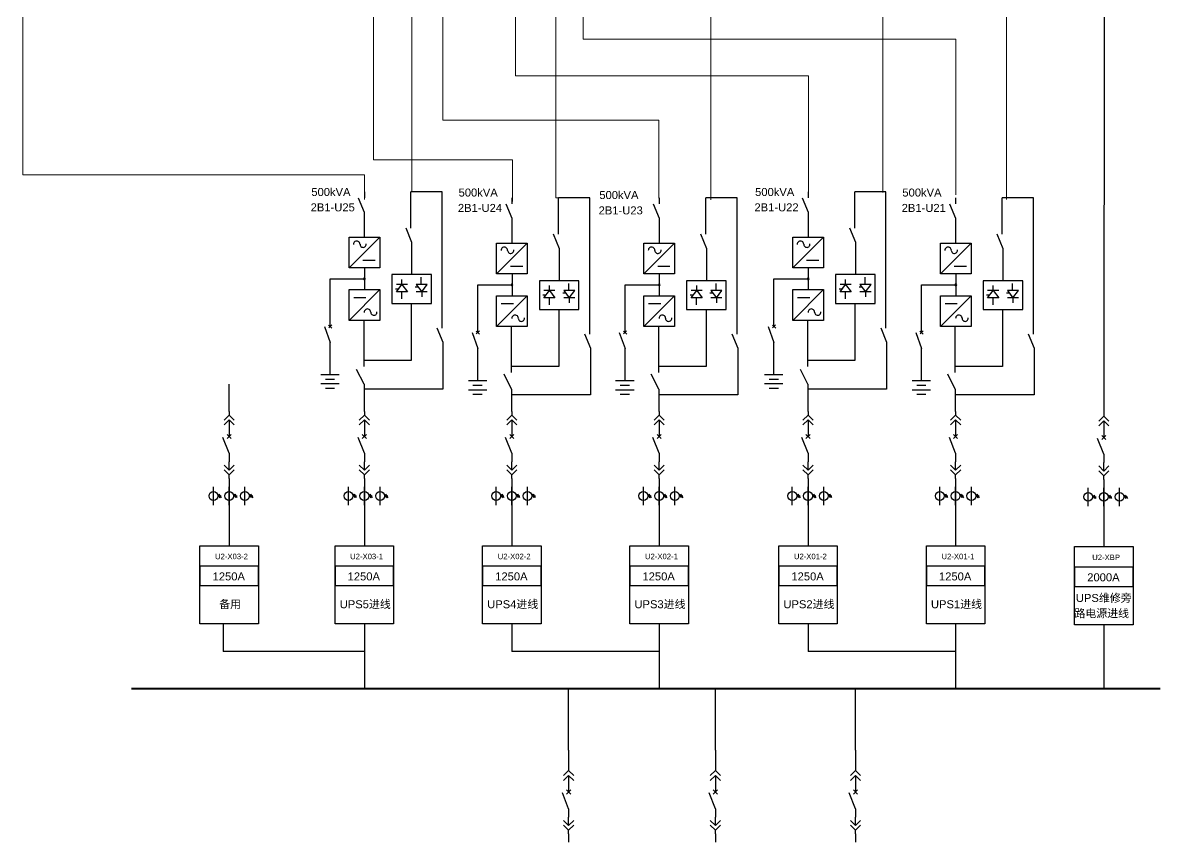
# Model space of a CAD drawing. Header units: millimetres. Extents: x -3460 to -460, y 6070 to 9130.
# Drawn here: x -1653.5 to -1552.3, y 7504 to 7577 of the extents above; entities that cross this region are included whole.
import ezdxf
from ezdxf.enums import TextEntityAlignment as Align

# ---------------------------------------------------------------- set-up
doc = ezdxf.new("R2010")
doc.units = ezdxf.units.MM
doc.header["$LTSCALE"] = 1000
doc.header["$MEASUREMENT"] = 0
doc.styles.get("Standard").update_dxf_attribs({"font": 'arial.ttf'})

# ---------------------------------------------------------------- blocks, each defined once
blk = doc.blocks.new('DYDQAA03')
at = {"color": 0}
for points in [[(0, 0), (0, -1.5)], [(-2.12, -3.62), (0, -1.5)], [(-2.12, -5.62), (0, -3.5)], [(2.12, -3.62), (0, -1.5)], [(2.12, -5.62), (0, -3.5)], [(0, -3.5), (0, -7)]]:
    blk.add_lwpolyline(points, dxfattribs=at)
blk = doc.blocks.new('DYDQAA09')
at = {"color": 0}
blk.add_lwpolyline([(0, 0), (0, -3.5)], dxfattribs=at)
blk.add_lwpolyline([(0, 0), (0, -3.5)], dxfattribs=at)
blk.add_lwpolyline([(0, 0), (0, -3.5)], dxfattribs=at)
blk.add_lwpolyline([(0, 0), (0, -3.5)], dxfattribs=at)
blk.add_lwpolyline([(0, 0), (0, -3.5)], dxfattribs=at)
blk.add_lwpolyline([(0, 0), (0, -3.5)], dxfattribs=at)
blk.add_lwpolyline([(0, 0), (0, -3.5)], dxfattribs=at)
blk.add_lwpolyline([(0, 0), (0, -3.5)], dxfattribs=at)
blk.add_lwpolyline([(0, 0), (0, -3.5)], dxfattribs=at)
blk = doc.blocks.new('DYDQ0201')
at = {"color": 0}
for points in [[(0.86, -0.86), (-0.86, 0.86)], [(-0.86, -0.86), (0.86, 0.86)], [(0, -7), (-2.61, -0.37)]]:
    blk.add_lwpolyline(points, dxfattribs=at)
blk = doc.blocks.new('DYDQAA04')
at = {"color": 0}
for points in [[(0, -3.5), (0, 0)], [(-2.12, -1.38), (0, -3.5)], [(-2.12, -3.38), (0, -5.5)], [(2.12, -1.38), (0, -3.5)], [(2.12, -3.38), (0, -5.5)], [(0, -7), (0, -5.5)]]:
    blk.add_lwpolyline(points, dxfattribs=at)
blk = doc.blocks.new('A$C03DD39B5')
for p, q in [((417, 475), (283, 392)), ((350, 333), (350, 467)), ((417, 422), (283, 339))]:
    blk.add_line(p, q)
blk.add_lwpolyline([(700, 167), (0, 167)])
blk.add_circle((350, 167), 167)
blk = doc.blocks.new('DYDQAA05')
at = {"color": 0}
blk.add_lwpolyline([(0, 0), (0, -7)], dxfattribs=at)

msp = doc.modelspace()

# ---------------------------------------------------------------- linework, layer by layer
at = {"color": 6, "lineweight": 20}
for p, q in [((-1653.53, 7623.83), (-1653.53, 7563.42)), ((-1622.3, 7623.92), (-1622.3, 7564.75)), ((-1616.14, 7623.89), (-1616.14, 7568.29)), ((-1609.66, 7623.88), (-1609.66, 7572.22)), ((-1603.63, 7623.85), (-1603.63, 7575.5)), ((-1603.63, 7575.5), (-1570.45, 7575.5)), ((-1570.45, 7575.5), (-1570.45, 7561.62)), ((-1609.66, 7572.22), (-1583.57, 7572.22)), ((-1583.57, 7572.22), (-1583.57, 7561.74)), ((-1616.14, 7568.29), (-1596.89, 7568.29)), ((-1596.89, 7568.29), (-1596.89, 7561.32)), ((-1622.3, 7564.75), (-1609.93, 7564.75)), ((-1609.93, 7564.75), (-1609.93, 7561.03)), ((-1653.53, 7563.42), (-1623.12, 7563.42)), ((-1623.12, 7563.42), (-1623.12, 7561.21))]:
    msp.add_line(p, q, dxfattribs=at)
at = {"color": 5, "lineweight": 30}
msp.add_line((-1557.25, 7613.99), (-1557.28, 7542.24), dxfattribs=at)
at = {"color": 3, "lineweight": 20}
for p, q in [((-1565.96, 7608.85), (-1565.96, 7561.2)), ((-1576.95, 7606.36), (-1576.95, 7561.83)), ((-1592.28, 7603.39), (-1592.28, 7561.18)), ((-1606.08, 7600.63), (-1606.08, 7561.35)), ((-1618.88, 7598.03), (-1618.88, 7561.89))]:
    msp.add_line(p, q, dxfattribs=at)
at = {"color": 3, "lineweight": -2}
for p, q in [((-1623.66, 7561.36, 29417.21), (-1623.13, 7560.08, 29417.21)), ((-1623.09, 7561.36, 29417.21), (-1623.09, 7561.88, 29417.21)), ((-1616.19, 7561.88, 29417.21), (-1618.97, 7561.88, 29417.21)), ((-1618.97, 7558.66, 29417.21), (-1618.97, 7561.88, 29417.21)), ((-1616.19, 7561.88, 29417.21), (-1618.97, 7561.88, 29417.21)), ((-1609.96, 7560.82, 29417.21), (-1609.96, 7561.35, 29417.21)), ((-1603.05, 7561.35, 29417.21), (-1605.84, 7561.35, 29417.21)), ((-1605.84, 7558.12, 29417.21), (-1605.84, 7561.35, 29417.21)), ((-1603.05, 7561.35, 29417.21), (-1605.84, 7561.35, 29417.21)), ((-1596.85, 7560.82, 29417.21), (-1596.85, 7561.35, 29417.21)), ((-1589.94, 7561.35, 29417.21), (-1592.73, 7561.35, 29417.21)), ((-1592.73, 7558.12, 29417.21), (-1592.73, 7561.35, 29417.21)), ((-1589.94, 7561.35, 29417.21), (-1592.73, 7561.35, 29417.21)), ((-1584.15, 7561.36, 29417.21), (-1583.62, 7560.08, 29417.21)), ((-1583.58, 7561.36, 29417.21), (-1583.58, 7561.88, 29417.21)), ((-1576.68, 7561.88, 29417.21), (-1579.46, 7561.88, 29417.21)), ((-1579.46, 7558.66, 29417.21), (-1579.46, 7561.88, 29417.21)), ((-1576.68, 7561.88, 29417.21), (-1579.46, 7561.88, 29417.21)), ((-1570.45, 7560.82, 29417.21), (-1570.45, 7561.35, 29417.21)), ((-1563.55, 7561.35, 29417.21), (-1566.33, 7561.35, 29417.21)), ((-1566.33, 7558.12, 29417.21), (-1566.33, 7561.35, 29417.21)), ((-1563.55, 7561.35, 29417.21), (-1566.33, 7561.35, 29417.21)), ((-1623.13, 7560.08, 29417.21), (-1623.13, 7557.9, 29417.21)), ((-1610.53, 7560.82, 29417.21), (-1609.99, 7559.54, 29417.21)), ((-1597.41, 7560.82, 29417.21), (-1596.88, 7559.54, 29417.21)), ((-1583.62, 7560.08, 29417.21), (-1583.62, 7557.9, 29417.21)), ((-1571.02, 7560.82, 29417.21), (-1570.48, 7559.54, 29417.21)), ((-1609.99, 7559.54, 29417.21), (-1609.99, 7557.36, 29417.21)), ((-1596.88, 7559.54, 29417.21), (-1596.88, 7557.36, 29417.21)), ((-1570.48, 7559.54, 29417.21), (-1570.48, 7557.36, 29417.21)), ((-1619.44, 7558.68, 29417.21), (-1618.91, 7557.4, 29417.21)), ((-1606.31, 7558.14, 29417.21), (-1605.77, 7556.86, 29417.21)), ((-1593.2, 7558.14, 29417.21), (-1592.66, 7556.86, 29417.21)), ((-1579.93, 7558.68, 29417.21), (-1579.4, 7557.4, 29417.21)), ((-1566.8, 7558.14, 29417.21), (-1566.27, 7556.86, 29417.21)), ((-1621.74, 7557.86, 29417.21), (-1624.48, 7555.12, 29417.21)), ((-1624.48, 7557.86, 29417.21), (-1621.74, 7557.86, 29417.21)), ((-1624.48, 7555.12, 29417.21), (-1624.48, 7557.86, 29417.21)), ((-1621.74, 7557.86, 29417.21), (-1621.74, 7555.12, 29417.21)), ((-1618.91, 7557.4, 29417.21), (-1618.91, 7554.52, 29417.21)), ((-1608.61, 7557.32, 29417.21), (-1611.34, 7554.59, 29417.21)), ((-1611.34, 7557.32, 29417.21), (-1608.61, 7557.32, 29417.21)), ((-1611.34, 7554.59, 29417.21), (-1611.34, 7557.32, 29417.21)), ((-1608.61, 7557.32, 29417.21), (-1608.61, 7554.59, 29417.21)), ((-1595.5, 7557.32, 29417.21), (-1598.23, 7554.59, 29417.21)), ((-1598.23, 7557.32, 29417.21), (-1595.5, 7557.32, 29417.21)), ((-1598.23, 7554.59, 29417.21), (-1598.23, 7557.32, 29417.21)), ((-1595.5, 7557.32, 29417.21), (-1595.5, 7554.59, 29417.21)), ((-1582.24, 7557.86, 29417.21), (-1584.97, 7555.12, 29417.21)), ((-1584.97, 7557.86, 29417.21), (-1582.24, 7557.86, 29417.21)), ((-1584.97, 7555.12, 29417.21), (-1584.97, 7557.86, 29417.21)), ((-1582.24, 7557.86, 29417.21), (-1582.24, 7555.12, 29417.21)), ((-1579.4, 7557.4, 29417.21), (-1579.4, 7554.52, 29417.21)), ((-1569.1, 7557.32, 29417.21), (-1571.83, 7554.59, 29417.21)), ((-1571.83, 7557.32, 29417.21), (-1569.1, 7557.32, 29417.21)), ((-1571.83, 7554.59, 29417.21), (-1571.83, 7557.32, 29417.21)), ((-1569.1, 7557.32, 29417.21), (-1569.1, 7554.59, 29417.21)), ((-1605.77, 7556.86, 29417.21), (-1605.77, 7553.98, 29417.21)), ((-1592.66, 7556.86, 29417.21), (-1592.66, 7553.98, 29417.21)), ((-1566.27, 7556.86, 29417.21), (-1566.27, 7553.98, 29417.21)), ((-1621.74, 7555.12, 29417.21), (-1624.48, 7555.12, 29417.21)), ((-1623.25, 7555.81, 29417.21), (-1622.16, 7555.81, 29417.21)), ((-1623.1, 7555.14, 29417.21), (-1623.1, 7553.21, 29417.21)), ((-1610.11, 7555.27, 29417.21), (-1609.02, 7555.27, 29417.21)), ((-1597, 7555.27, 29417.21), (-1595.91, 7555.27, 29417.21)), ((-1582.24, 7555.12, 29417.21), (-1584.97, 7555.12, 29417.21)), ((-1583.74, 7555.81, 29417.21), (-1582.65, 7555.81, 29417.21)), ((-1583.6, 7555.14, 29417.21), (-1583.6, 7553.21, 29417.21)), ((-1570.6, 7555.27, 29417.21), (-1569.51, 7555.27, 29417.21)), ((-1626.16, 7554.15, 29417.21), (-1623.1, 7554.15, 29417.21)), ((-1626.16, 7551.36, 29417.21), (-1626.16, 7554.15, 29417.21)), ((-1626.16, 7551.36, 29417.21), (-1626.16, 7554.13, 29417.21)), ((-1618.91, 7554.52, 29417.21), (-1620.68, 7554.52, 29417.21)), ((-1620.68, 7554.52, 29417.21), (-1620.68, 7551.95, 29417.21)), ((-1619.78, 7553.65, 29417.21), (-1619.78, 7554.09, 29417.21)), ((-1617.14, 7554.52, 29417.21), (-1618.91, 7554.52, 29417.21)), ((-1618.05, 7553.66, 29417.21), (-1618.05, 7554.28, 29417.21)), ((-1617.14, 7551.95, 29417.21), (-1617.14, 7554.52, 29417.21)), ((-1608.61, 7554.59, 29417.21), (-1611.34, 7554.59, 29417.21)), ((-1609.97, 7554.6, 29417.21), (-1609.97, 7552.68, 29417.21)), ((-1605.77, 7553.98, 29417.21), (-1607.54, 7553.98, 29417.21)), ((-1607.54, 7553.98, 29417.21), (-1607.54, 7551.41, 29417.21)), ((-1604.01, 7553.98, 29417.21), (-1605.77, 7553.98, 29417.21)), ((-1604.01, 7551.41, 29417.21), (-1604.01, 7553.98, 29417.21)), ((-1595.5, 7554.59, 29417.21), (-1598.23, 7554.59, 29417.21)), ((-1596.86, 7554.6, 29417.21), (-1596.86, 7552.68, 29417.21)), ((-1592.66, 7553.98, 29417.21), (-1594.43, 7553.98, 29417.21)), ((-1594.43, 7553.98, 29417.21), (-1594.43, 7551.41, 29417.21)), ((-1590.9, 7553.98, 29417.21), (-1592.66, 7553.98, 29417.21)), ((-1590.9, 7551.41, 29417.21), (-1590.9, 7553.98, 29417.21)), ((-1586.65, 7554.15, 29417.21), (-1583.6, 7554.15, 29417.21)), ((-1586.65, 7551.36, 29417.21), (-1586.65, 7554.15, 29417.21)), ((-1586.65, 7551.36, 29417.21), (-1586.65, 7554.13, 29417.21)), ((-1579.4, 7554.52, 29417.21), (-1581.17, 7554.52, 29417.21)), ((-1581.17, 7554.52, 29417.21), (-1581.17, 7551.95, 29417.21)), ((-1580.27, 7553.65, 29417.21), (-1580.27, 7554.09, 29417.21)), ((-1577.64, 7554.52, 29417.21), (-1579.4, 7554.52, 29417.21)), ((-1578.54, 7553.66, 29417.21), (-1578.54, 7554.28, 29417.21)), ((-1577.64, 7551.95, 29417.21), (-1577.64, 7554.52, 29417.21)), ((-1569.1, 7554.59, 29417.21), (-1571.83, 7554.59, 29417.21)), ((-1570.46, 7554.6, 29417.21), (-1570.46, 7552.68, 29417.21)), ((-1566.27, 7553.98, 29417.21), (-1568.03, 7553.98, 29417.21)), ((-1568.03, 7553.98, 29417.21), (-1568.03, 7551.41, 29417.21)), ((-1564.5, 7553.98, 29417.21), (-1566.27, 7553.98, 29417.21)), ((-1564.5, 7551.41, 29417.21), (-1564.5, 7553.98, 29417.21)), ((-1624.48, 7553.18, 29417.21), (-1621.74, 7553.18, 29417.21)), ((-1621.74, 7553.18, 29417.21), (-1624.48, 7550.44, 29417.21)), ((-1624.48, 7550.44, 29417.21), (-1624.48, 7553.18, 29417.21)), ((-1621.74, 7553.18, 29417.21), (-1621.74, 7550.44, 29417.21)), ((-1620.1, 7553.23, 29417.21), (-1620.36, 7553.23, 29417.21)), ((-1619.29, 7553.65, 29417.21), (-1620.27, 7553.65, 29417.21)), ((-1620.27, 7552.99, 29417.21), (-1619.78, 7553.65, 29417.21)), ((-1619.29, 7552.99, 29417.21), (-1620.27, 7552.99, 29417.21)), ((-1619.82, 7552.97, 29417.21), (-1619.82, 7552.36, 29417.21)), ((-1619.78, 7553.65, 29417.21), (-1619.29, 7552.99, 29417.21)), ((-1618.33, 7553.4, 29417.21), (-1618.59, 7553.4, 29417.21)), ((-1617.52, 7553.65, 29417.21), (-1618.51, 7553.65, 29417.21)), ((-1618.51, 7553.65, 29417.21), (-1618.01, 7552.99, 29417.21)), ((-1617.52, 7552.99, 29417.21), (-1618.51, 7552.99, 29417.21)), ((-1618.01, 7552.99, 29417.21), (-1617.52, 7553.65, 29417.21)), ((-1618.01, 7552.99, 29417.21), (-1618.01, 7552.55, 29417.21)), ((-1613.03, 7553.62, 29417.21), (-1609.97, 7553.62, 29417.21)), ((-1613.03, 7550.82, 29417.21), (-1613.03, 7553.62, 29417.21)), ((-1613.03, 7550.82, 29417.21), (-1613.03, 7553.59, 29417.21)), ((-1606.15, 7553.11, 29417.21), (-1607.14, 7553.11, 29417.21)), ((-1607.14, 7552.45, 29417.21), (-1606.64, 7553.11, 29417.21)), ((-1606.64, 7553.11, 29417.21), (-1606.64, 7553.55, 29417.21)), ((-1606.64, 7553.11, 29417.21), (-1606.15, 7552.45, 29417.21)), ((-1604.39, 7553.11, 29417.21), (-1605.37, 7553.11, 29417.21)), ((-1605.37, 7553.11, 29417.21), (-1604.88, 7552.45, 29417.21)), ((-1604.92, 7553.12, 29417.21), (-1604.92, 7553.74, 29417.21)), ((-1604.88, 7552.45, 29417.21), (-1604.39, 7553.11, 29417.21)), ((-1599.91, 7553.62, 29417.21), (-1596.86, 7553.62, 29417.21)), ((-1599.91, 7550.82, 29417.21), (-1599.91, 7553.62, 29417.21)), ((-1599.91, 7550.82, 29417.21), (-1599.91, 7553.59, 29417.21)), ((-1593.04, 7553.11, 29417.21), (-1594.03, 7553.11, 29417.21)), ((-1594.03, 7552.45, 29417.21), (-1593.53, 7553.11, 29417.21)), ((-1593.53, 7553.11, 29417.21), (-1593.53, 7553.55, 29417.21)), ((-1593.53, 7553.11, 29417.21), (-1593.04, 7552.45, 29417.21)), ((-1591.28, 7553.11, 29417.21), (-1592.26, 7553.11, 29417.21)), ((-1592.26, 7553.11, 29417.21), (-1591.77, 7552.45, 29417.21)), ((-1591.81, 7553.12, 29417.21), (-1591.81, 7553.74, 29417.21)), ((-1591.77, 7552.45, 29417.21), (-1591.28, 7553.11, 29417.21)), ((-1584.97, 7553.18, 29417.21), (-1582.24, 7553.18, 29417.21)), ((-1582.24, 7553.18, 29417.21), (-1584.97, 7550.44, 29417.21)), ((-1584.97, 7550.44, 29417.21), (-1584.97, 7553.18, 29417.21)), ((-1582.24, 7553.18, 29417.21), (-1582.24, 7550.44, 29417.21)), ((-1580.59, 7553.23, 29417.21), (-1580.85, 7553.23, 29417.21)), ((-1579.78, 7553.65, 29417.21), (-1580.76, 7553.65, 29417.21)), ((-1580.76, 7552.99, 29417.21), (-1580.27, 7553.65, 29417.21)), ((-1579.78, 7552.99, 29417.21), (-1580.76, 7552.99, 29417.21)), ((-1580.31, 7552.97, 29417.21), (-1580.31, 7552.36, 29417.21)), ((-1580.27, 7553.65, 29417.21), (-1579.78, 7552.99, 29417.21)), ((-1578.82, 7553.4, 29417.21), (-1579.08, 7553.4, 29417.21)), ((-1578.01, 7553.65, 29417.21), (-1579, 7553.65, 29417.21)), ((-1579, 7553.65, 29417.21), (-1578.51, 7552.99, 29417.21)), ((-1578.01, 7552.99, 29417.21), (-1579, 7552.99, 29417.21)), ((-1578.51, 7552.99, 29417.21), (-1578.01, 7553.65, 29417.21)), ((-1578.51, 7552.99, 29417.21), (-1578.51, 7552.55, 29417.21)), ((-1573.52, 7553.62, 29417.21), (-1570.46, 7553.62, 29417.21)), ((-1573.52, 7550.82, 29417.21), (-1573.52, 7553.62, 29417.21)), ((-1573.52, 7550.82, 29417.21), (-1573.52, 7553.59, 29417.21)), ((-1566.64, 7553.11, 29417.21), (-1567.63, 7553.11, 29417.21)), ((-1567.63, 7552.45, 29417.21), (-1567.14, 7553.11, 29417.21)), ((-1567.14, 7553.11, 29417.21), (-1567.14, 7553.55, 29417.21)), ((-1567.14, 7553.11, 29417.21), (-1566.64, 7552.45, 29417.21)), ((-1564.88, 7553.11, 29417.21), (-1565.86, 7553.11, 29417.21)), ((-1565.86, 7553.11, 29417.21), (-1565.37, 7552.45, 29417.21)), ((-1565.41, 7553.12, 29417.21), (-1565.41, 7553.74, 29417.21)), ((-1565.37, 7552.45, 29417.21), (-1564.88, 7553.11, 29417.21)), ((-1624.07, 7552.49, 29417.21), (-1622.98, 7552.49, 29417.21)), ((-1620.68, 7551.95, 29417.21), (-1618.91, 7551.95, 29417.21)), ((-1618.91, 7551.95, 29417.21), (-1617.14, 7551.95, 29417.21)), ((-1611.34, 7552.64, 29417.21), (-1608.61, 7552.64, 29417.21)), ((-1608.61, 7552.64, 29417.21), (-1611.34, 7549.9, 29417.21)), ((-1611.34, 7549.9, 29417.21), (-1611.34, 7552.64, 29417.21)), ((-1610.93, 7551.95, 29417.21), (-1609.84, 7551.95, 29417.21)), ((-1608.61, 7552.64, 29417.21), (-1608.61, 7549.9, 29417.21)), ((-1606.96, 7552.69, 29417.21), (-1607.22, 7552.69, 29417.21)), ((-1606.15, 7552.45, 29417.21), (-1607.14, 7552.45, 29417.21)), ((-1606.68, 7552.44, 29417.21), (-1606.68, 7551.82, 29417.21)), ((-1605.2, 7552.87, 29417.21), (-1605.46, 7552.87, 29417.21)), ((-1604.39, 7552.45, 29417.21), (-1605.37, 7552.45, 29417.21)), ((-1604.88, 7552.45, 29417.21), (-1604.88, 7552.01, 29417.21)), ((-1598.23, 7552.64, 29417.21), (-1595.5, 7552.64, 29417.21)), ((-1595.5, 7552.64, 29417.21), (-1598.23, 7549.9, 29417.21)), ((-1598.23, 7549.9, 29417.21), (-1598.23, 7552.64, 29417.21)), ((-1597.82, 7551.95, 29417.21), (-1596.73, 7551.95, 29417.21)), ((-1595.5, 7552.64, 29417.21), (-1595.5, 7549.9, 29417.21)), ((-1593.85, 7552.69, 29417.21), (-1594.11, 7552.69, 29417.21)), ((-1593.04, 7552.45, 29417.21), (-1594.03, 7552.45, 29417.21)), ((-1593.57, 7552.44, 29417.21), (-1593.57, 7551.82, 29417.21)), ((-1592.09, 7552.87, 29417.21), (-1592.35, 7552.87, 29417.21)), ((-1591.28, 7552.45, 29417.21), (-1592.26, 7552.45, 29417.21)), ((-1591.77, 7552.45, 29417.21), (-1591.77, 7552.01, 29417.21)), ((-1584.56, 7552.49, 29417.21), (-1583.47, 7552.49, 29417.21)), ((-1581.17, 7551.95, 29417.21), (-1579.4, 7551.95, 29417.21)), ((-1579.4, 7551.95, 29417.21), (-1577.64, 7551.95, 29417.21)), ((-1571.83, 7552.64, 29417.21), (-1569.1, 7552.64, 29417.21)), ((-1569.1, 7552.64, 29417.21), (-1571.83, 7549.9, 29417.21)), ((-1571.83, 7549.9, 29417.21), (-1571.83, 7552.64, 29417.21)), ((-1571.42, 7551.95, 29417.21), (-1570.33, 7551.95, 29417.21)), ((-1569.1, 7552.64, 29417.21), (-1569.1, 7549.9, 29417.21)), ((-1567.45, 7552.69, 29417.21), (-1567.72, 7552.69, 29417.21)), ((-1566.64, 7552.45, 29417.21), (-1567.63, 7552.45, 29417.21)), ((-1567.17, 7552.44, 29417.21), (-1567.17, 7551.82, 29417.21)), ((-1565.69, 7552.87, 29417.21), (-1565.95, 7552.87, 29417.21)), ((-1564.88, 7552.45, 29417.21), (-1565.86, 7552.45, 29417.21)), ((-1565.37, 7552.45, 29417.21), (-1565.37, 7552.01, 29417.21)), ((-1607.54, 7551.41, 29417.21), (-1605.77, 7551.41, 29417.21)), ((-1605.77, 7551.41, 29417.21), (-1604.01, 7551.41, 29417.21)), ((-1594.43, 7551.41, 29417.21), (-1592.66, 7551.41, 29417.21)), ((-1592.66, 7551.41, 29417.21), (-1590.9, 7551.41, 29417.21)), ((-1568.03, 7551.41, 29417.21), (-1566.27, 7551.41, 29417.21)), ((-1566.27, 7551.41, 29417.21), (-1564.5, 7551.41, 29417.21)), ((-1621.74, 7550.44, 29417.21), (-1624.48, 7550.44, 29417.21)), ((-1608.61, 7549.9, 29417.21), (-1611.34, 7549.9, 29417.21)), ((-1595.5, 7549.9, 29417.21), (-1598.23, 7549.9, 29417.21)), ((-1582.24, 7550.44, 29417.21), (-1584.97, 7550.44, 29417.21)), ((-1569.1, 7549.9, 29417.21), (-1571.83, 7549.9, 29417.21))]:
    msp.add_line(p, q, dxfattribs=at)
at = {"color": 3}
for p, q in [((-1616.19, 7549.75, 29417.21), (-1616.19, 7561.88, 29417.21)), ((-1603.05, 7549.22, 29417.21), (-1603.05, 7561.35, 29417.21)), ((-1589.94, 7549.22, 29417.21), (-1589.94, 7561.35, 29417.21)), ((-1576.68, 7549.75, 29417.21), (-1576.68, 7561.88, 29417.21)), ((-1563.55, 7549.22, 29417.21), (-1563.55, 7561.35, 29417.21)), ((-1618.95, 7551.95, 29417.21), (-1618.95, 7548.49, 29417.21)), ((-1579.44, 7551.95, 29417.21), (-1579.44, 7548.49, 29417.21)), ((-1626.16, 7549.9, 29417.21), (-1626.16, 7551.36, 29417.21)), ((-1605.81, 7551.41, 29417.21), (-1605.81, 7547.96, 29417.21)), ((-1592.7, 7551.41, 29417.21), (-1592.7, 7547.96, 29417.21)), ((-1586.65, 7549.9, 29417.21), (-1586.65, 7551.36, 29417.21)), ((-1566.3, 7551.41, 29417.21), (-1566.3, 7547.96, 29417.21)), ((-1626.67, 7549.9, 29417.21), (-1626.16, 7548.47, 29417.21)), ((-1626, 7549.75, 29417.21), (-1626.3, 7550.03, 29417.21)), ((-1626.02, 7550.05, 29417.21), (-1626.29, 7549.77, 29417.21)), ((-1623.15, 7546.33, 29417.21), (-1623.15, 7550.44, 29417.21)), ((-1613.03, 7549.36, 29417.21), (-1613.03, 7550.82, 29417.21)), ((-1610.01, 7545.79, 29417.21), (-1610.01, 7549.9, 29417.21)), ((-1599.91, 7549.36, 29417.21), (-1599.91, 7550.82, 29417.21)), ((-1596.9, 7545.79, 29417.21), (-1596.9, 7549.9, 29417.21)), ((-1587.16, 7549.9, 29417.21), (-1586.65, 7548.47, 29417.21)), ((-1586.49, 7549.75, 29417.21), (-1586.79, 7550.03, 29417.21)), ((-1586.51, 7550.05, 29417.21), (-1586.78, 7549.77, 29417.21)), ((-1583.64, 7546.33, 29417.21), (-1583.64, 7550.44, 29417.21)), ((-1573.52, 7549.36, 29417.21), (-1573.52, 7550.82, 29417.21)), ((-1570.51, 7545.79, 29417.21), (-1570.51, 7549.9, 29417.21)), ((-1616.66, 7549.77, 29417.21), (-1616.13, 7548.49, 29417.21)), ((-1613.53, 7549.36, 29417.21), (-1613.03, 7547.93, 29417.21)), ((-1612.87, 7549.21, 29417.21), (-1613.16, 7549.49, 29417.21)), ((-1612.88, 7549.51, 29417.21), (-1613.15, 7549.23, 29417.21)), ((-1603.52, 7549.23, 29417.21), (-1602.99, 7547.96, 29417.21)), ((-1600.42, 7549.36, 29417.21), (-1599.91, 7547.93, 29417.21)), ((-1599.75, 7549.21, 29417.21), (-1600.05, 7549.49, 29417.21)), ((-1599.77, 7549.51, 29417.21), (-1600.04, 7549.23, 29417.21)), ((-1590.41, 7549.23, 29417.21), (-1589.88, 7547.96, 29417.21)), ((-1577.15, 7549.77, 29417.21), (-1576.62, 7548.49, 29417.21)), ((-1574.02, 7549.36, 29417.21), (-1573.52, 7547.93, 29417.21)), ((-1573.36, 7549.21, 29417.21), (-1573.65, 7549.49, 29417.21)), ((-1573.38, 7549.51, 29417.21), (-1573.64, 7549.23, 29417.21)), ((-1564.01, 7549.23, 29417.21), (-1563.48, 7547.96, 29417.21)), ((-1626.16, 7545.6, 29417.21), (-1626.16, 7548.47, 29417.21)), ((-1616.13, 7548.49, 29417.21), (-1616.13, 7544.33, 29417.21)), ((-1613.03, 7545.06, 29417.21), (-1613.03, 7547.93, 29417.21)), ((-1602.99, 7547.96, 29417.21), (-1602.99, 7543.8, 29417.21)), ((-1599.91, 7545.06, 29417.21), (-1599.91, 7547.93, 29417.21)), ((-1589.88, 7547.96, 29417.21), (-1589.88, 7543.8, 29417.21)), ((-1586.65, 7545.6, 29417.21), (-1586.65, 7548.47, 29417.21)), ((-1576.62, 7548.49, 29417.21), (-1576.62, 7544.33, 29417.21)), ((-1573.52, 7545.06, 29417.21), (-1573.52, 7547.93, 29417.21)), ((-1563.48, 7547.96, 29417.21), (-1563.48, 7543.8, 29417.21)), ((-1623.15, 7544.76, 29417.21), (-1623.81, 7546.07, 29417.21)), ((-1583.64, 7544.76, 29417.21), (-1584.3, 7546.07, 29417.21)), ((-1610.01, 7544.33, 29417.21), (-1610.68, 7545.65, 29417.21)), ((-1596.9, 7544.33, 29417.21), (-1597.57, 7545.65, 29417.21)), ((-1570.51, 7544.33, 29417.21), (-1571.17, 7545.65, 29417.21)), ((-1635.18, 7544.76, 29417.21), (-1635.18, 7542.32, 29417.21)), ((-1623.15, 7544.76, 29417.21), (-1623.15, 7542.32, 29417.21)), ((-1616.13, 7544.33, 29417.21), (-1623.15, 7544.33, 29417.21)), ((-1610.01, 7544.33, 29417.21), (-1610.01, 7542.32, 29417.21)), ((-1602.99, 7543.8, 29417.21), (-1610.01, 7543.8, 29417.21)), ((-1596.9, 7544.33, 29417.21), (-1596.9, 7542.32, 29417.21)), ((-1589.88, 7543.8, 29417.21), (-1596.9, 7543.8, 29417.21)), ((-1583.64, 7544.76, 29417.21), (-1583.64, 7542.32, 29417.21)), ((-1576.62, 7544.33, 29417.21), (-1583.64, 7544.33, 29417.21)), ((-1570.51, 7544.33, 29417.21), (-1570.51, 7542.32, 29417.21)), ((-1563.48, 7543.8, 29417.21), (-1570.51, 7543.8, 29417.21))]:
    msp.add_line(p, q, dxfattribs=at)
at = {"color": 5, "lineweight": 20}
msp.add_line((-1606.08, 7561.35), (-1604.33, 7561.35), dxfattribs=at)
for p, q in [((-1635.15, 7535.58, 30331.54), (-1635.15, 7533.94, 30331.54)), ((-1623.12, 7535.58, 30331.54), (-1623.12, 7533.94, 30331.54)), ((-1609.99, 7535.58, 30331.54), (-1609.99, 7533.94, 30331.54)), ((-1596.88, 7535.58, 30331.54), (-1596.88, 7533.94, 30331.54)), ((-1583.62, 7535.58, 30331.54), (-1583.62, 7533.94, 30331.54)), ((-1570.48, 7535.58, 30331.54), (-1570.48, 7533.94, 30331.54)), ((-1557.28, 7535.49, 31618.43), (-1557.28, 7533.85, 31618.43)), ((-1635.15, 7533.94, 30331.54), (-1635.15, 7530.37, 30331.54)), ((-1623.12, 7533.94, 30331.54), (-1623.12, 7530.37, 30331.54)), ((-1609.99, 7533.94, 30331.54), (-1609.99, 7530.37, 30331.54)), ((-1596.88, 7533.94, 30331.54), (-1596.88, 7530.37, 30331.54)), ((-1583.62, 7533.94, 30331.54), (-1583.62, 7530.37, 30331.54)), ((-1570.48, 7533.94, 30331.54), (-1570.48, 7530.37, 30331.54)), ((-1557.28, 7533.85, 31618.43), (-1557.28, 7530.29, 31618.43)), ((-1635.69, 7523.42, 31305.85), (-1635.69, 7520.95, 31305.85)), ((-1623.12, 7523.42, 31305.85), (-1623.12, 7517.65, 31305.85)), ((-1609.99, 7523.42, 31305.85), (-1609.99, 7520.94, 31305.85)), ((-1596.88, 7523.42, 31305.85), (-1596.88, 7517.65, 31305.85)), ((-1583.62, 7523.42, 31305.85), (-1583.62, 7520.94, 31305.85)), ((-1570.48, 7523.42, 31305.85), (-1570.48, 7517.74, 31305.85)), ((-1570.48, 7523.42, 31305.85), (-1570.48, 7520.94, 31305.85)), ((-1557.28, 7523.33, 31618.43), (-1557.28, 7517.61, 31618.43)), ((-1623.12, 7520.94, 31305.85), (-1635.69, 7520.94, 31305.85)), ((-1596.88, 7520.94, 31305.85), (-1609.99, 7520.94, 31305.85)), ((-1570.48, 7520.94, 31305.85), (-1583.62, 7520.94, 31305.85)), ((-1604.93, 7512.15, -14161.83), (-1604.93, 7517.65, -12778.55)), ((-1591.87, 7512.15, -14161.83), (-1591.87, 7517.65, -12778.55)), ((-1579.39, 7512.15, -14161.83), (-1579.39, 7517.65, -12778.55))]:
    msp.add_line(p, q)
at = {"color": 1, "lineweight": 40}
msp.add_line((-1643.84, 7517.65, 22159.17), (-1552.26, 7517.65, 22159.17), dxfattribs=at)
at = {"color": 3, "elevation": 30391.52}
for points in [[(-1618.95, 7548.49), (-1618.95, 7546.87), (-1623.15, 7546.87)], [(-1605.81, 7547.96), (-1605.81, 7546.34), (-1610.01, 7546.34)], [(-1592.7, 7547.96), (-1592.7, 7546.34), (-1596.9, 7546.34)], [(-1579.44, 7548.49), (-1579.44, 7546.87), (-1583.64, 7546.87)], [(-1566.3, 7547.96), (-1566.3, 7546.34), (-1570.51, 7546.34)], [(-1625.36, 7545.6), (-1627, 7545.6)], [(-1625.77, 7545.19), (-1626.59, 7545.19)], [(-1612.22, 7545.06), (-1613.86, 7545.06)], [(-1599.11, 7545.06), (-1600.75, 7545.06)], [(-1585.85, 7545.6), (-1587.49, 7545.6)], [(-1586.26, 7545.19), (-1587.08, 7545.19)], [(-1572.71, 7545.06), (-1574.35, 7545.06)], [(-1625.36, 7544.78), (-1627, 7544.78)], [(-1625.77, 7544.37), (-1626.59, 7544.37)], [(-1612.22, 7544.24), (-1613.86, 7544.24)], [(-1612.63, 7544.65), (-1613.45, 7544.65)], [(-1612.63, 7543.83), (-1613.45, 7543.83)], [(-1599.11, 7544.24), (-1600.75, 7544.24)], [(-1599.52, 7544.65), (-1600.34, 7544.65)], [(-1599.52, 7543.83), (-1600.34, 7543.83)], [(-1585.85, 7544.78), (-1587.49, 7544.78)], [(-1586.26, 7544.37), (-1587.08, 7544.37)], [(-1572.71, 7544.24), (-1574.35, 7544.24)], [(-1573.12, 7544.65), (-1573.94, 7544.65)], [(-1573.12, 7543.83), (-1573.94, 7543.83)]]:
    msp.add_lwpolyline(points, dxfattribs=at)
for points, elevation in [([(-1637.76, 7530.37), (-1632.55, 7530.37), (-1632.55, 7523.42), (-1637.76, 7523.42)], 31305.85), ([(-1625.73, 7530.37), (-1620.52, 7530.37), (-1620.52, 7523.42), (-1625.73, 7523.42)], 31305.85), ([(-1612.59, 7530.37), (-1607.38, 7530.37), (-1607.38, 7523.42), (-1612.59, 7523.42)], 31305.85), ([(-1599.48, 7530.37), (-1594.27, 7530.37), (-1594.27, 7523.42), (-1599.48, 7523.42)], 31305.85), ([(-1586.22, 7530.37), (-1581.01, 7530.37), (-1581.01, 7523.42), (-1586.22, 7523.42)], 31305.85), ([(-1573.08, 7530.37), (-1567.88, 7530.37), (-1567.88, 7523.42), (-1573.08, 7523.42)], 31305.85), ([(-1559.89, 7530.29), (-1554.68, 7530.29), (-1554.68, 7523.33), (-1559.89, 7523.33)], 32592.74), ([(-1637.76, 7526.82), (-1632.55, 7526.82), (-1632.55, 7528.55), (-1637.76, 7528.55)], 31305.85), ([(-1625.73, 7526.82), (-1620.52, 7526.82), (-1620.52, 7528.55), (-1625.73, 7528.55)], 31305.85), ([(-1612.59, 7526.82), (-1607.38, 7526.82), (-1607.38, 7528.55), (-1612.59, 7528.55)], 31305.85), ([(-1599.48, 7526.82), (-1594.27, 7526.82), (-1594.27, 7528.55), (-1599.48, 7528.55)], 31305.85), ([(-1586.22, 7526.82), (-1581.01, 7526.82), (-1581.01, 7528.55), (-1586.22, 7528.55)], 31305.85), ([(-1573.08, 7526.82), (-1567.88, 7526.82), (-1567.88, 7528.55), (-1573.08, 7528.55)], 31305.85), ([(-1559.89, 7526.73), (-1554.68, 7526.73), (-1554.68, 7528.47), (-1559.89, 7528.47)], 32592.74)]:
    msp.add_lwpolyline(points, close=True, dxfattribs=dict(elevation=elevation))
at = {"color": 3, "lineweight": -2}
for centre, radius, start, end in [((-1623.8, 7557.22, 29417.21), 0.29, 0, 183.1262), ((-1623.23, 7557.22, 29417.21), 0.276, 180, 7.6852), ((-1610.66, 7556.68, 29417.21), 0.29, 0, 183.1262), ((-1597.55, 7556.68, 29417.21), 0.29, 0, 183.1262), ((-1584.29, 7557.22, 29417.21), 0.29, 0, 183.1262), ((-1583.72, 7557.22, 29417.21), 0.276, 180, 7.6852), ((-1571.15, 7556.68, 29417.21), 0.29, 0, 183.1262), ((-1610.09, 7556.68, 29417.21), 0.276, 180, 7.6852), ((-1596.98, 7556.68, 29417.21), 0.276, 180, 7.6852), ((-1570.59, 7556.68, 29417.21), 0.276, 180, 7.6852), ((-1623.11, 7554.14, 29417.21), 0.0769, 0, 180), ((-1623.11, 7554.14, 29417.21), 0.0769, 180, 0), ((-1583.6, 7554.14, 29417.21), 0.0769, 0, 180), ((-1583.6, 7554.14, 29417.21), 0.0769, 180, 0), ((-1609.97, 7553.61, 29417.21), 0.0769, 0, 180), ((-1609.97, 7553.61, 29417.21), 0.0769, 180, 0), ((-1596.86, 7553.61, 29417.21), 0.0769, 0, 180), ((-1596.86, 7553.61, 29417.21), 0.0769, 180, 0), ((-1570.46, 7553.61, 29417.21), 0.0769, 0, 180), ((-1570.46, 7553.61, 29417.21), 0.0769, 180, 0), ((-1622.84, 7551.17, 29417.21), 0.29, 0, 183.1262), ((-1622.27, 7551.17, 29417.21), 0.276, 180, 7.6852), ((-1609.7, 7550.63, 29417.21), 0.29, 0, 183.1262), ((-1596.59, 7550.63, 29417.21), 0.29, 0, 183.1262), ((-1583.33, 7551.17, 29417.21), 0.29, 0, 183.1262), ((-1582.76, 7551.17, 29417.21), 0.276, 180, 7.6852), ((-1570.19, 7550.63, 29417.21), 0.29, 0, 183.1262), ((-1609.14, 7550.63, 29417.21), 0.276, 180, 7.6852), ((-1596.03, 7550.63, 29417.21), 0.276, 180, 7.6852), ((-1569.63, 7550.63, 29417.21), 0.276, 180, 7.6852)]:
    msp.add_arc(centre, radius, start, end, dxfattribs=at)

# ---------------------------------------------------------------- block references
at = {"xscale": 0.2128954749704126, "yscale": 0.2128954749704126, "zscale": 0.2128954749704126}
for name, p in [('DYDQAA03', (-1635.15, 7542.32, 28130.33)), ('DYDQAA03', (-1623.12, 7542.32, 28130.33)), ('DYDQAA03', (-1609.99, 7542.32, 28130.33)), ('DYDQAA03', (-1596.88, 7542.32, 28130.33)), ('DYDQAA03', (-1583.62, 7542.32, 28130.33)), ('DYDQAA03', (-1570.48, 7542.32, 28130.33)), ('DYDQAA03', (-1557.28, 7542.24, 29417.21)), ('DYDQAA09', (-1635.15, 7540.83, 28130.33)), ('DYDQAA09', (-1623.12, 7540.83, 28130.33)), ('DYDQAA09', (-1609.99, 7540.83, 28130.33)), ('DYDQAA09', (-1596.88, 7540.83, 28130.33)), ('DYDQAA09', (-1583.62, 7540.83, 28130.33)), ('DYDQAA09', (-1570.48, 7540.83, 28130.33)), ('DYDQAA09', (-1557.28, 7540.75, 29417.21)), ('DYDQ0201', (-1635.15, 7540.09, 28130.33)), ('DYDQ0201', (-1623.12, 7540.09, 28130.33)), ('DYDQ0201', (-1609.99, 7540.09, 28130.33)), ('DYDQ0201', (-1596.88, 7540.09, 28130.33)), ('DYDQ0201', (-1583.62, 7540.09, 28130.33)), ('DYDQ0201', (-1570.48, 7540.09, 28130.33)), ('DYDQ0201', (-1557.28, 7540.01, 29417.21)), ('DYDQAA04', (-1635.15, 7537.85, 28130.33)), ('DYDQAA09', (-1635.15, 7538.6, 28130.33)), ('DYDQAA04', (-1623.12, 7537.85, 28130.33)), ('DYDQAA09', (-1623.12, 7538.6, 28130.33)), ('DYDQAA04', (-1609.99, 7537.85, 28130.33)), ('DYDQAA09', (-1609.99, 7538.6, 28130.33)), ('DYDQAA04', (-1596.88, 7537.85, 28130.33)), ('DYDQAA09', (-1596.88, 7538.6, 28130.33)), ('DYDQAA04', (-1583.62, 7537.85, 28130.33)), ('DYDQAA09', (-1583.62, 7538.6, 28130.33)), ('DYDQAA04', (-1570.48, 7537.85, 28130.33)), ('DYDQAA09', (-1570.48, 7538.6, 28130.33)), ('DYDQAA04', (-1557.28, 7537.77, 29417.21)), ('DYDQAA09', (-1557.28, 7538.52, 29417.21)), ('DYDQAA09', (-1635.15, 7536.36, 28130.33)), ('DYDQAA09', (-1623.12, 7536.36, 28130.33)), ('DYDQAA09', (-1609.99, 7536.36, 28130.33)), ('DYDQAA09', (-1596.88, 7536.36, 28130.33)), ('DYDQAA09', (-1583.62, 7536.36, 28130.33)), ('DYDQAA09', (-1570.48, 7536.36, 28130.33)), ('DYDQAA09', (-1557.28, 7536.28, 29417.21)), ('DYDQAA05', (-1604.93, 7512.15, -14161.83)), ('DYDQAA05', (-1591.87, 7512.15, -14161.83)), ('DYDQAA05', (-1579.39, 7512.15, -14161.83)), ('DYDQAA03', (-1604.93, 7510.66, -14161.83)), ('DYDQAA03', (-1591.87, 7510.66, -14161.83)), ('DYDQAA03', (-1579.39, 7510.66, -14161.83)), ('DYDQ0201', (-1604.93, 7508.43, -14161.83)), ('DYDQAA09', (-1604.93, 7509.17, -14161.83)), ('DYDQ0201', (-1591.87, 7508.43, -14161.83)), ('DYDQAA09', (-1591.87, 7509.17, -14161.83)), ('DYDQ0201', (-1579.39, 7508.43, -14161.83)), ('DYDQAA09', (-1579.39, 7509.17, -14161.83)), ('DYDQAA09', (-1604.93, 7506.94, -14161.83)), ('DYDQAA09', (-1591.87, 7506.94, -14161.83)), ('DYDQAA09', (-1579.39, 7506.94, -14161.83)), ('DYDQAA04', (-1604.93, 7506.19, -14161.83)), ('DYDQAA04', (-1591.87, 7506.19, -14161.83)), ('DYDQAA04', (-1579.39, 7506.19, -14161.83)), ('DYDQAA09', (-1604.93, 7504.7, -14161.83)), ('DYDQAA09', (-1591.87, 7504.7, -14161.83)), ('DYDQAA09', (-1579.39, 7504.7, -14161.83))]:
    msp.add_blockref(name, p, dxfattribs=at)
at = {"linetype": 'Continuous', "xscale": 0.002338875, "yscale": 0.002338875, "zscale": 0.002338875, "rotation": 270}
for p in [(-1636.95, 7535.62, 30331.54), (-1635.54, 7535.62, 30331.54), (-1634.14, 7535.62, 30331.54), (-1624.92, 7535.62, 30331.54), (-1623.51, 7535.62, 30331.54), (-1622.11, 7535.62, 30331.54), (-1611.78, 7535.62, 30331.54), (-1610.38, 7535.62, 30331.54), (-1608.98, 7535.62, 30331.54), (-1598.67, 7535.62, 30331.54), (-1597.27, 7535.62, 30331.54), (-1595.86, 7535.62, 30331.54), (-1585.41, 7535.62, 30331.54), (-1584.01, 7535.62, 30331.54), (-1582.6, 7535.62, 30331.54), (-1572.27, 7535.62, 30331.54), (-1570.87, 7535.62, 30331.54), (-1569.47, 7535.62, 30331.54), (-1559.07, 7535.54, 31618.43), (-1557.67, 7535.54, 31618.43), (-1556.27, 7535.54, 31618.43)]:
    msp.add_blockref('A$C03DD39B5', p, dxfattribs=at)

# ---------------------------------------------------------------- texts
at = {"lineweight": 0, "ltscale": 100}
for s, p in [('500kVA', (-1627.84, 7561.88, 29417.21)), ('500kVA', (-1614.73, 7561.83, 29417.21)), ('500kVA', (-1588.33, 7561.88, 29417.21)), ('500kVA', (-1575.22, 7561.83, 29417.21)), ('500kVA', (-1602.2, 7561.61, 29417.21)), ('2B1-U25', (-1627.9, 7560.51, 29008.25)), ('2B1-U24', (-1614.79, 7560.46, 29008.25)), ('2B1-U23', (-1602.26, 7560.24, 29008.25)), ('2B1-U22', (-1588.39, 7560.51, 29008.25)), ('2B1-U21', (-1575.28, 7560.46, 29008.25))]:
    msp.add_text(s, height=0.713, dxfattribs=at).set_placement(p, align=Align.MIDDLE_LEFT)
at = {"lineweight": 0}
for s, height, p in [('U2-X03-2', 0.49, (-1634.95, 7529.17, 32532.76)), ('U2-X03-1', 0.49, (-1622.92, 7529.17, 32532.76)), ('U2-X02-2', 0.49, (-1609.78, 7529.17, 32532.76)), ('U2-X02-1', 0.49, (-1596.67, 7529.17, 32532.76)), ('U2-X01-2', 0.49, (-1583.41, 7529.17, 32532.76)), ('U2-X01-1', 0.49, (-1570.27, 7529.17, 32532.76)), ('U2-XBP', 0.49, (-1557.08, 7529.09, 33819.64)), ('1250A', 0.713, (-1635.19, 7527.28, 29766.15)), ('1250A', 0.713, (-1623.17, 7527.28, 29766.15)), ('1250A', 0.713, (-1610.03, 7527.28, 29766.15)), ('1250A', 0.713, (-1596.92, 7527.28, 29766.15)), ('1250A', 0.713, (-1583.66, 7527.28, 29766.15)), ('1250A', 0.713, (-1570.52, 7527.28, 29766.15)), ('2000A', 0.713, (-1557.32, 7527.2, 31053.04)), ('备用', 0.713, (-1635.07, 7524.8, 29200.82)), ('UPS5进线', 0.713, (-1623.04, 7524.8, 29200.82)), ('UPS4进线', 0.713, (-1609.91, 7524.8, 29200.82)), ('UPS3进线', 0.713, (-1596.8, 7524.8, 29200.82)), ('UPS2进线', 0.713, (-1583.54, 7524.8, 29200.82)), ('UPS1进线', 0.713, (-1570.4, 7524.8, 29200.82)), ('UPS维修旁', 0.713, (-1557.29, 7525.36, 28286.49)), ('路电源进线', 0.713, (-1557.47, 7523.99, 28286.49))]:
    msp.add_text(s, height=height, dxfattribs=at).set_placement(p, align=Align.CENTER)

doc.saveas('drawing.dxf')
